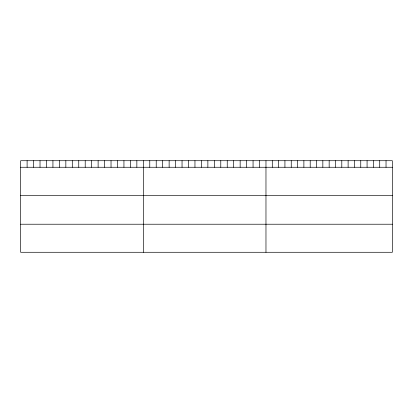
<?xml version="1.0" encoding="UTF-8"?>
<svg xmlns="http://www.w3.org/2000/svg" width="413" height="413" viewBox="0 0 413 413"><rect width="100%" height="100%" fill="white"/><g stroke="black" fill="none" stroke-linecap="round" stroke-linejoin="round"><path stroke-width="0.62" d="M392.35 167.26L392.35 252.281L20.65 252.281L20.65 160.719L392.35 160.719L392.35 167.26L20.65 167.26M20.65 195.313L392.35 195.313M20.65 224.223L392.35 224.223M386.031 160.719L386.031 167.26M379.712 160.719L379.712 167.26M373.393 160.719L373.393 167.26M367.074 160.719L367.074 167.26M360.755 160.719L360.755 167.26M354.437 160.719L354.437 167.26M348.118 160.719L348.118 167.26M341.799 160.719L341.799 167.26M335.48 160.719L335.48 167.26M329.161 160.719L329.161 167.26M322.842 160.719L322.842 167.26M316.523 160.719L316.523 167.26M310.204 160.719L310.204 167.26M303.885 160.719L303.885 167.26M297.566 160.719L297.566 167.26M291.248 160.719L291.248 167.26M284.929 160.719L284.929 167.26M278.61 160.719L278.61 167.26M272.291 160.719L272.291 167.26M265.972 160.719L265.972 252.281M259.514 160.719L259.514 167.26M253.061 160.719L253.061 167.26M246.602 160.719L246.602 167.26M240.149 160.719L240.149 167.26M233.691 160.719L233.691 167.26M227.238 160.719L227.238 167.26M220.779 160.719L220.779 167.26M214.326 160.719L214.326 167.26M207.868 160.719L207.868 167.26M201.415 160.719L201.415 167.26M194.957 160.719L194.957 167.26M188.504 160.719L188.504 167.26M182.045 160.719L182.045 167.26M175.592 160.719L175.592 167.26M169.134 160.719L169.134 167.26M162.681 160.719L162.681 167.26M156.222 160.719L156.222 167.26M149.769 160.719L149.769 167.26M143.311 160.719L143.311 252.281M136.853 160.719L136.853 167.26M130.4 160.719L130.4 167.26M123.941 160.719L123.941 167.26M117.488 160.719L117.488 167.26M111.03 160.719L111.03 167.26M104.577 160.719L104.577 167.26M98.118 160.719L98.118 167.26M91.665 160.719L91.665 167.26M85.207 160.719L85.207 167.26M78.754 160.719L78.754 167.26M72.296 160.719L72.296 167.26M65.843 160.719L65.843 167.26M59.384 160.719L59.384 167.26M52.931 160.719L52.931 167.26M46.473 160.719L46.473 167.26M40.02 160.719L40.02 167.26M33.561 160.719L33.561 167.26M27.108 160.719L27.108 167.26"/></g></svg>
